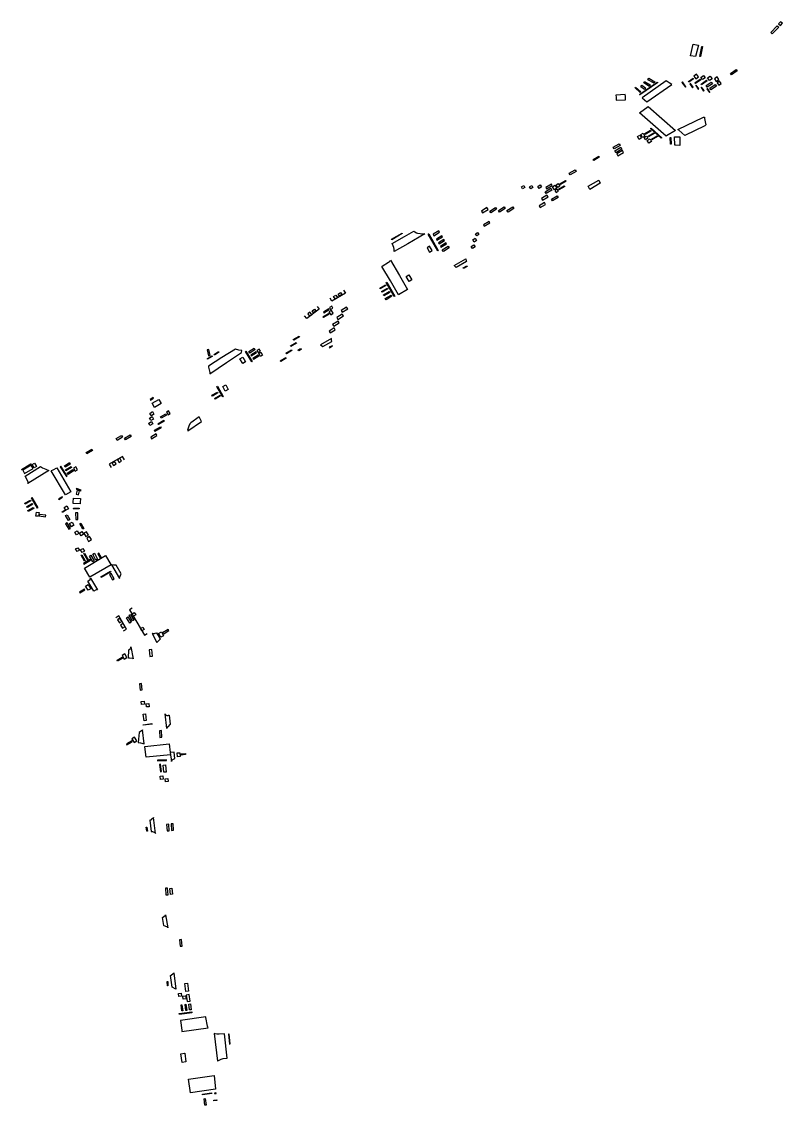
# Model space of a CAD drawing. Header units: millimetres. Extents: x 391370 to 392592, y 282999 to 284707.
# Drawn here: x 391370 to 391959, y 283869 to 284707 of the extents above; entities that cross this region are included whole.
import ezdxf

# ---------------------------------------------------------------- set-up
doc = ezdxf.new("R2010")
doc.units = ezdxf.units.MM
for name, color, linetype in [('도형', 4, 'Continuous'), ('문자', 1, 'Continuous'), ('버스정차대', 1, 'Continuous'), ('숫자', 7, 'Continuous'), ('정지선', 30, 'Continuous'), ('화살표_우회전', 4, 'Continuous'), ('화살표_우회전금지', 4, 'Continuous'), ('화살표_유턴', 4, 'Continuous'), ('화살표_유턴_좌회전', 4, 'Continuous'), ('화살표_유턴금지', 4, 'Continuous'), ('화살표_좌회전', 4, 'Continuous'), ('화살표_좌회전금지', 4, 'Continuous'), ('화살표_직_우회전', 4, 'Continuous'), ('화살표_직_좌회전', 4, 'Continuous'), ('화살표_직진', 7, 'Continuous'), ('화살표_직진금지', 7, 'Continuous'), ('횡단보도', 7, 'Continuous')]:
    doc.layers.add(name, color=color, linetype=linetype)

msp = doc.modelspace()

# ---------------------------------------------------------------- linework, layer by layer
at = {"layer": '도형'}
for points in [[(391774.92, 284575.72, 8.65), (391779.38, 284578.46, 8.65), (391780.22, 284577.09, 8.65), (391775.76, 284574.36, 8.65)], [(391776.37, 284573.15, 8.64), (391772.14, 284570.56, 8.64), (391772.97, 284569.2, 8.64), (391777.19, 284571.78, 8.64)], [(391729.93, 284563.5, 8.74), (391725.66, 284560.88, 8.74), (391726.49, 284559.51, 8.74), (391730.75, 284562.13, 8.74)], [(391732.12, 284560.89, 8.76), (391736.58, 284563.62, 8.76), (391737.41, 284562.26, 8.76), (391732.96, 284559.53, 8.76)], [(391738.85, 284561.41, 8.74), (391743.31, 284564.15, 8.74), (391744.14, 284562.78, 8.74), (391739.69, 284560.05, 8.74)], [(391774.4, 284567.37, 8.42), (391770.32, 284564.87, 8.42), (391771.15, 284563.5, 8.42), (391775.21, 284565.99, 8.42)], [(391621.25, 284486.57, 9.81), (391616.93, 284483.92, 9.81), (391617.76, 284482.56, 9.81), (391622.07, 284485.2, 9.81)], [(391617.88, 284481.04, 9.83), (391613.61, 284478.42, 9.83), (391614.45, 284477.06, 9.83), (391618.71, 284479.67, 9.83)], [(391611.49, 284470.4, 9.77), (391607.59, 284468, 9.77), (391608.42, 284466.64, 9.77), (391612.3, 284469.01, 9.77)], [(391614.76, 284475.74, 9.82), (391610.4, 284473.07, 9.82), (391611.24, 284471.71, 9.82), (391615.58, 284474.37, 9.82)], [(391446.89, 284387.12, 11.42), (391447.67, 284385.77, 11.42), (391443.41, 284383.4, 11.48), (391442.64, 284384.75, 11.48)], [(391453.58, 284387.6, 11.44), (391454.28, 284386.36, 11.44), (391450.03, 284383.75, 11.44), (391449.32, 284384.98, 11.44)], [(391423.81, 284376.61, 11.83), (391424.44, 284375.53, 11.83), (391420.08, 284372.94, 11.9), (391419.45, 284374.01, 11.9)], [(391377.71, 284364.68, 14.2), (391379.48, 284365.74, 14.2), (391380.95, 284363.26, 13.61), (391379.18, 284362.19, 13.61)], [(391414.31, 284344.31, 11.9), (391412.5, 284344.8, 11.97), (391411.7, 284341.81, 11.89), (391413.5, 284341.31, 11.89)], [(391411.32, 284327.42, 11.37), (391411.48, 284322.18, 11.34), (391413.12, 284322.18, 11.24), (391412.96, 284327.42, 11.24)], [(391404.79, 284319.54, 11.56), (391403.64, 284318.8, 11.56), (391406.15, 284314.55, 11.26), (391407.3, 284315.29, 11.26)], [(391450.65, 284246.15, 9.01), (391451.79, 284246.89, 9.01), (391454.38, 284242.65, 8.83), (391453.24, 284241.92, 8.83)], [(391452.78, 284248.05, 8.98), (391453.91, 284248.73, 8.98), (391456.46, 284244.34, 8.82), (391455.34, 284243.66, 8.82)], [(391462.43, 284195.18, 7.67), (391460.75, 284194.98, 7.67), (391461.28, 284190.11, 7.41), (391462.96, 284190.31, 7.41)], [(391483.47, 284086.32, 5.76), (391481.82, 284086.21, 5.76), (391482.2, 284081.16, 5.64), (391483.85, 284081.28, 5.64)], [(391486.8, 284086.62, 5.78), (391485.31, 284086.53, 5.78), (391485.68, 284081.52, 5.69), (391487.16, 284081.61, 5.69)], [(391480.84, 284036.69, 5.33), (391481.27, 284031.57, 5.33), (391482.93, 284031.75, 5.34), (391482.49, 284036.86, 5.34)], [(391485.82, 284036.71, 5.41), (391486.36, 284032.12, 5.41), (391484.87, 284031.93, 5.34), (391484.33, 284036.52, 5.34)]]:
    msp.add_polyline3d(points, close=True, dxfattribs=at)
at = {"layer": '문자'}
for points in [[(391955.7, 284705.69, 6.98), (391957.12, 284704.44, 6.98), (391958.67, 284706.19, 6.98), (391957.26, 284707.44, 6.98)], [(391890.15, 284665.37, 7.72), (391891.6, 284663.26, 7.72), (391893.66, 284664.66, 7.72), (391892.21, 284666.77, 7.72)], [(391897.68, 284665.69, 7.72), (391898.85, 284664, 7.72), (391896.83, 284662.61, 7.72), (391895.66, 284664.3, 7.72)], [(391902.3, 284661.8, 7.57), (391900.8, 284663.87, 7.57), (391902.83, 284665.32, 7.57), (391904.32, 284663.25, 7.57)], [(391909.42, 284662.59, 7.45), (391908.09, 284664.65, 7.45), (391906.05, 284663.29, 7.45), (391907.38, 284661.23, 7.45)], [(391908.1, 284660.04, 7.44), (391909.39, 284658.29, 7.44), (391911.32, 284659.67, 7.35), (391910.04, 284661.42, 7.35)], [(391852.17, 284618.9, 8.09), (391850.44, 284617.82, 8.09), (391849.2, 284620.08, 8.09), (391850.93, 284621.16, 8.09)], [(391849.63, 284617.42, 8.09), (391847.89, 284616.33, 8.09), (391846.61, 284618.51, 8.09), (391848.35, 284619.6, 8.09)], [(391854.53, 284617.18, 8.09), (391852.64, 284616.08, 8.09), (391851.75, 284617.7, 8.09), (391853.65, 284618.8, 8.09)], [(391857.41, 284614.7, 8.02), (391855.29, 284613.37, 8.02), (391854.08, 284615.44, 8.02), (391856.19, 284616.77, 8.02)], [(391782.5, 284580.8, 8.71), (391783.9, 284578.51, 8.51), (391782.11, 284577.4, 8.59), (391780.72, 284579.69, 8.59)], [(391785.22, 284576.22, 8.55), (391784.34, 284577.9, 8.55), (391782.53, 284576.85, 8.54), (391783.41, 284575.17, 8.54)], [(391784.7, 284579.04, 8.6), (391783.39, 284581.22, 8.67), (391785.12, 284582.25, 8.67), (391786.42, 284580.08, 8.6)], [(391683.5, 284532.34, 9.12), (391685.4, 284529.04, 9.12), (391687.43, 284530.29, 9.12), (391685.52, 284533.59, 9.12)], [(391669.64, 284506.38, 9.29), (391667.37, 284510.19, 9.37), (391669.52, 284511.45, 9.39), (391671.78, 284507.64, 9.39)], [(391612.39, 284492.85, 9.51), (391611.11, 284494.81, 9.51), (391612.78, 284495.88, 9.47), (391614.05, 284493.92, 9.47)], [(391615.64, 284495.06, 9.49), (391614.69, 284496.6, 9.49), (391616.51, 284497.71, 9.49), (391617.46, 284496.17, 9.49)], [(391607.92, 284486.22, 9.82), (391608.81, 284484.68, 9.82), (391610.62, 284485.74, 9.82), (391609.73, 284487.28, 9.82)], [(391591.13, 284481.4, 9.69), (391592.59, 284479.53, 9.69), (391594.2, 284480.78, 9.69), (391592.74, 284482.65, 9.69)], [(391595.56, 284482.14, 9.76), (391594.48, 284483.53, 9.76), (391596.24, 284484.93, 9.72), (391597.31, 284483.55, 9.72)], [(391607.57, 284482.83, 9.81), (391608.88, 284480.58, 9.81), (391610.82, 284481.73, 9.81), (391609.51, 284483.97, 9.81)], [(391551.75, 284452.99, 10.36), (391552.66, 284451.36, 10.36), (391554.47, 284452.44, 10.32), (391553.56, 284454.06, 10.32)], [(391583.66, 284453.41, 9.93), (391585.53, 284454.5, 9.93), (391585.99, 284453.68, 9.93), (391584.12, 284452.59, 9.93)], [(391540.78, 284442.82, 10.41), (391538.59, 284446.45, 10.41), (391540.76, 284447.81, 10.41), (391542.95, 284444.18, 10.41)], [(391554.43, 284448.33, 10.37), (391553.16, 284450.59, 10.37), (391554.91, 284451.7, 10.37), (391556.17, 284449.43, 10.37)], [(391527.25, 284421.48, 10.49), (391525.38, 284425.15, 10.53), (391527.61, 284426.4, 10.52), (391529.47, 284422.73, 10.52)], [(391481.68, 284405.21, 10.92), (391482.92, 284403.03, 10.92), (391484.63, 284404.07, 10.92), (391483.39, 284406.25, 10.92)], [(391445.65, 284369.51, 11.7), (391443.73, 284368.36, 11.7), (391444.97, 284366.24, 11.38), (391446.89, 284367.38, 11.38)], [(391377.01, 284364.22, 14.24), (391370.38, 284360.23, 14.35), (391371.81, 284357.68, 13.68), (391378.44, 284361.67, 13.68)], [(391410.97, 284359.64, 12.19), (391412.77, 284360.7, 12.19), (391411.46, 284362.91, 12.17), (391409.66, 284361.85, 12.17)], [(391441.59, 284366.98, 11.79), (391439.53, 284365.75, 11.79), (391440.57, 284363.99, 11.48), (391442.63, 284365.21, 11.48)], [(391382.71, 284324.65, 12.33), (391380.63, 284324.84, 12.33), (391380.95, 284327.71, 12.44), (391383.03, 284327.52, 12.44)], [(391402.54, 284331.34, 11.92), (391404.62, 284332.61, 11.92), (391405.89, 284330.51, 11.84), (391403.8, 284329.24, 11.84)], [(391406.56, 284318.95, 11.56), (391408.57, 284320.2, 11.56), (391410.05, 284317.78, 11.36), (391408.04, 284316.53, 11.36)], [(391419.29, 284309.04, 10.94), (391421.26, 284310.11, 10.96), (391419.81, 284312.62, 10.96), (391417.84, 284311.54, 10.96)], [(391422.2, 284309.03, 10.82), (391419.95, 284307.67, 10.82), (391421.43, 284305.22, 10.73), (391423.67, 284306.57, 10.73)], [(391421.15, 284271.91, 9.94), (391423.17, 284268.58, 9.94), (391421.07, 284267.33, 9.94), (391419.05, 284270.66, 9.94)], [(391445.68, 284245.66, 9.03), (391443.81, 284244.54, 9.03), (391445.21, 284242.17, 8.94), (391447.08, 284243.29, 8.94)], [(391455.09, 284249.14, 9.12), (391456.81, 284250.14, 9.12), (391457.87, 284248.33, 8.91), (391456.15, 284247.33, 8.91)], [(391448.15, 284241.55, 8.97), (391446.14, 284240.38, 8.97), (391447.57, 284237.93, 8.89), (391449.58, 284239.11, 8.89)], [(391461.7, 284237.84, 8.73), (391463.46, 284238.88, 8.73), (391464.51, 284237.08, 8.55), (391462.74, 284236.05, 8.55)], [(391477.38, 284230.95, 8.34), (391475.6, 284233.93, 8.34), (391477.75, 284235.16, 8.35), (391479.53, 284232.18, 8.35)], [(391449.47, 284218.19, 8.05), (391447.33, 284216.84, 8.05), (391448.9, 284213.96, 7.93), (391451.04, 284215.31, 7.93)], [(391458.68, 284150.85, 6.78), (391457.01, 284153.66, 6.78), (391454.99, 284152.37, 6.93), (391456.65, 284149.56, 6.93)], [(391491.94, 284141.63, 6.16), (391492.21, 284138.64, 6.07), (391490.37, 284138.44, 6.11), (391490.09, 284141.44, 6.11)], [(391499.36, 283954.39, 4.91), (391497.03, 283954.12, 4.91), (391497.76, 283949.03, 4.93), (391500.09, 283949.29, 4.93)]]:
    msp.add_polyline3d(points, close=True, dxfattribs=at)
at = {"layer": '버스정차대'}
for points in [[(391618.84, 284499.65, 9.32), (391620.24, 284497.23, 9.51), (391609.89, 284491.09, 9.6), (391608.43, 284493.48, 9.35)], [(391598.37, 284487.04, 9.48), (391600.06, 284484.86, 9.65), (391590.38, 284477.63, 9.78), (391588.65, 284479.8, 9.65)], [(391449.13, 284368.34, 11.36), (391447.61, 284370.98, 11.61), (391437.33, 284364.97, 11.77), (391438.95, 284362.34, 11.43)], [(391455.04, 284253.54, 9.07), (391453, 284252.25, 9.15), (391458.71, 284242.63, 8.84), (391464.57, 284232.53, 8.39), (391466.8, 284233.79, 8.36)], [(391448.46, 284235.87, 8.76), (391450.83, 284237.24, 8.79), (391444.79, 284247.5, 9.03), (391442.52, 284246.11, 9)]]:
    msp.add_polyline3d(points, dxfattribs=at)
at = {"layer": '숫자'}
for points in [[(391757.5, 284578.02, 8.54), (391756.58, 284579.59, 8.54), (391758.38, 284580.71, 8.54), (391759.3, 284579.13, 8.54)], [(391763.81, 284577.96, 8.56), (391762.88, 284579.56, 8.56), (391764.61, 284580.62, 8.56), (391765.54, 284579.02, 8.56)], [(391770.36, 284578.32, 8.6), (391769.32, 284579.91, 8.6), (391771.13, 284581.09, 8.6), (391772.18, 284579.5, 8.6)], [(391722.69, 284544.39, 8.98), (391723.71, 284542.72, 8.98), (391721.95, 284541.6, 8.98), (391720.93, 284543.28, 8.98)], [(391720.9, 284539.76, 8.96), (391721.92, 284538.11, 8.96), (391720.05, 284536.91, 8.96), (391719.03, 284538.56, 8.96)], [(391719.73, 284534.82, 8.8), (391720.84, 284533.13, 8.76), (391718.72, 284531.79, 8.76), (391717.6, 284533.48, 8.76)], [(391469.54, 284398.66, 11), (391468.5, 284400.5, 11), (391470.57, 284401.76, 11), (391471.61, 284399.92, 11)], [(391470.02, 284402.49, 11.08), (391468.92, 284404.3, 11.08), (391470.87, 284405.6, 10.95), (391471.98, 284403.79, 10.95)], [(391468.95, 284394.87, 11.09), (391467.94, 284396.57, 11.09), (391470.11, 284397.9, 11.05), (391471.13, 284396.2, 11.05)], [(391413.74, 284311.32, 11.06), (391411.95, 284310.2, 11.06), (391410.67, 284312.33, 11.12), (391412.45, 284313.45, 11.12)], [(391417.4, 284310.71, 11.05), (391415.6, 284309.57, 11.05), (391414.36, 284311.65, 11.13), (391416.17, 284312.78, 11.13)], [(391414.35, 284298.28, 10.66), (391412.58, 284297.27, 10.66), (391411.35, 284299.32, 10.72), (391413.12, 284300.33, 10.72)], [(391418.19, 284297.69, 10.66), (391416.42, 284296.67, 10.66), (391415.19, 284298.73, 10.72), (391416.96, 284299.74, 10.72)], [(391464.65, 284179.21, 7.39), (391462.5, 284178.92, 7.39), (391462.23, 284181.38, 7.4), (391464.38, 284181.66, 7.4)], [(391468.32, 284177.24, 7.35), (391466.17, 284177.04, 7.35), (391465.94, 284179.49, 7.37), (391468.09, 284179.69, 7.37)], [(391476.89, 284123.44, 6.23), (391478.99, 284123.65, 6.23), (391479.27, 284121.23, 6.2), (391477.17, 284121.02, 6.2)], [(391480.66, 284121.48, 6.21), (391482.78, 284121.75, 6.21), (391483.08, 284119.3, 6.16), (391480.95, 284119.04, 6.16)], [(391493.42, 283953.11, 4.89), (391491.28, 283952.84, 4.9), (391490.97, 283955.29, 4.9), (391493.1, 283955.56, 4.9)], [(391494.38, 283953.24, 4.92), (391496.53, 283953.53, 4.92), (391496.84, 283951.06, 4.99), (391494.69, 283950.78, 4.99)]]:
    msp.add_polyline3d(points, close=True, dxfattribs=at)
at = {"layer": '정지선'}
for points in [[(391895.31, 284680.46, 7.28), (391894.84, 284680.52, 7.28), (391896.25, 284688.3, 7.13), (391896.73, 284688.28, 7.11)], [(391848.32, 284650.81, 8.08), (391847.94, 284651.14, 8.09), (391861.84, 284660.69, 8.01), (391862.3, 284660.41, 8.01)], [(391884.04, 284657.04, 7.71), (391881.26, 284660.75, 7.67), (391880.85, 284660.45, 7.68), (391883.63, 284656.75, 7.72)], [(391889.55, 284656.66, 7.69), (391887.55, 284659.53, 7.7), (391887.14, 284659.24, 7.7), (391889.1, 284656.35, 7.69)], [(391894.04, 284655.44, 7.65), (391892.02, 284658.36, 7.67), (391891.61, 284658.07, 7.68), (391893.61, 284655.14, 7.66)], [(391898.09, 284654.05, 7.54), (391896.07, 284656.85, 7.62), (391895.7, 284656.59, 7.63), (391897.66, 284653.75, 7.55)], [(391902.57, 284652.88, 7.5), (391900.66, 284655.82, 7.52), (391900.26, 284655.54, 7.52), (391902.2, 284652.62, 7.51)], [(391857, 284625.03, 7.92), (391865.39, 284617.52, 7.79), (391864.94, 284617.26, 7.8), (391856.51, 284624.73, 7.93)], [(391872.28, 284617.7, 7.65), (391872.45, 284612.55, 7.55), (391872.01, 284612.52, 7.56), (391871.86, 284617.69, 7.66)], [(391664.37, 284543.37, 9.98), (391656.22, 284538.69, 9.96), (391655.99, 284539.17, 10.04), (391664.18, 284543.83, 10.01)], [(391691.76, 284529.99, 9.17), (391684.41, 284543.05, 8.98), (391684.74, 284543.24, 8.97), (391684.84, 284543.3, 8.97), (391692.19, 284530.25, 9.16)], [(391714.48, 284517.94, 8.42), (391711.78, 284516.38, 8.43), (391711.56, 284516.8, 8.43), (391714.26, 284518.36, 8.43)], [(391652.41, 284505.72, 9.52), (391658.63, 284495.04, 9.16), (391658.22, 284494.8, 9.16), (391651.94, 284505.45, 9.53)], [(391518.56, 284449.92, 11.38), (391522.06, 284452.15, 11.37), (391522.31, 284451.7, 11.33), (391518.84, 284449.45, 11.33)], [(391547.71, 284444.04, 10.32), (391542.85, 284452.25, 10.2), (391543.29, 284452.52, 10.2), (391548.18, 284444.32, 10.32)], [(391609.94, 284456.65, 9.17), (391607.72, 284455.4, 9.24), (391607.97, 284454.91, 9.24), (391610.19, 284456.19, 9.14)], [(391513.48, 284446.63, 11.08), (391517.04, 284448.87, 11.19), (391517.18, 284448.31, 11.15), (391513.59, 284446.11, 11.04)], [(391521.19, 284425.35, 10.59), (391525.73, 284417.31, 10.33), (391525.25, 284417.04, 10.34), (391520.7, 284425.06, 10.6)], [(391469.32, 284414.57, 11.43), (391471.72, 284415.99, 11.32), (391471.44, 284416.48, 11.36), (391469.05, 284415.05, 11.5)], [(391377, 284364.87, 14.23), (391369.82, 284360.49, 14.38), (391369.56, 284360.94, 14.46), (391376.74, 284365.32, 14.33)], [(391399.38, 284362.98, 12.1), (391404.23, 284355.33, 12.3), (391404.72, 284355.62, 12.29), (391399.9, 284363.29, 12.1)], [(391415.62, 284344.92, 11.86), (391411.94, 284346.05, 12.05), (391411.78, 284345.59, 12.04), (391415.46, 284344.39, 11.86)], [(391381.73, 284330.96, 12.55), (391377.08, 284338.91, 12.85), (391377.57, 284339.19, 12.85), (391382.2, 284331.25, 12.54)], [(391398.33, 284337.72, 12.28), (391401.08, 284339.41, 12.18), (391400.9, 284339.81, 12.2), (391398.07, 284338.15, 12.3)], [(391400.93, 284328.11, 11.89), (391403.25, 284329.54, 11.85), (391403.52, 284329.08, 11.82), (391401.22, 284327.61, 11.87)], [(391409.84, 284330.81, 11.63), (391414.11, 284330.9, 11.17), (391414.09, 284330.33, 11.15), (391409.85, 284330.25, 11.61)], [(391422.5, 284291.14, 10.42), (391417.48, 284288.12, 10.27), (391417.75, 284287.68, 10.25), (391422.78, 284290.67, 10.4)], [(391430.96, 284277.73, 9.96), (391438.4, 284282.23, 9.91), (391438.7, 284281.72, 9.9), (391431.26, 284277.24, 9.94)], [(391470.56, 284163.86, 7), (391463.68, 284162.87, 6.83), (391463.63, 284163.31, 6.83), (391470.5, 284164.32, 7.01)], [(391474.79, 284135.25, 6.3), (391481.76, 284135.63, 6.26), (391481.74, 284136.17, 6.29), (391474.71, 284135.82, 6.31)], [(391466.54, 284084.04, 5.91), (391466.91, 284080.91, 5.88), (391466.46, 284080.87, 5.89), (391466.09, 284083.99, 5.91)], [(391482.4, 283961.22, 4.95), (391482.29, 283964.48, 5.07), (391482.77, 283964.48, 5.05), (391482.85, 283961.24, 4.95)], [(391501.47, 283940.44, 4.8), (391491.76, 283939.09, 4.86), (391491.66, 283939.75, 4.87), (391501.39, 283941.06, 4.8)], [(391529.67, 283923.85, 4.59), (391530.53, 283916.17, 4.66), (391531.06, 283916.22, 4.66), (391530.19, 283923.91, 4.59)], [(391509.52, 283877.47, 4.72), (391516.66, 283878.37, 4.61), (391516.73, 283877.83, 4.61), (391509.59, 283876.92, 4.72)], [(391520.05, 283878.49, 4.62), (391518.86, 283878.28, 4.62), (391518.96, 283877.81, 4.62), (391520.12, 283877.95, 4.63), (391520.08, 283878.23, 4.62)], [(391518.5, 283872.23, 4.67), (391518.41, 283872.79, 4.67), (391520.65, 283873.11, 4.51), (391520.74, 283872.54, 4.51)]]:
    msp.add_polyline3d(points, close=True, dxfattribs=at)
at = {"layer": '화살표_우회전'}
for points in [[(391688.17, 284542.91, 8.96), (391688.74, 284541.8, 8.96), (391693.21, 284544.46, 8.88), (391692.65, 284545.57, 8.88)], [(391514.25, 284448.69, 11.19), (391515.48, 284449.08, 11.19), (391514.51, 284453.8, 11.4), (391513.28, 284453.4, 11.4)], [(391388, 284324.33, 12), (391388.19, 284325.41, 12.06), (391383.38, 284326.08, 12.24), (391383.19, 284325, 12.24)], [(391415.51, 284319.35, 11.12), (391417.84, 284315.24, 10.94), (391416.91, 284314.68, 11), (391414.57, 284318.78, 11)], [(391429.4, 284295.99, 10.41), (391428.47, 284295.47, 10.41), (391430.53, 284291.84, 10.25), (391431.46, 284292.36, 10.25)], [(391438.8, 284280.31, 9.88), (391437.6, 284279.61, 9.88), (391440.02, 284275.47, 9.74), (391441.23, 284276.17, 9.74)]]:
    msp.add_polyline3d(points, close=True, dxfattribs=at)
at = {"layer": '화살표_우회전금지'}
for points in [[(391468.84, 284216.08, 8.17), (391470.78, 284216.33, 8.17), (391470.27, 284221.49, 8.31), (391468.33, 284221.24, 8.31)], [(391477.92, 284158.81, 6.79), (391476.25, 284158.69, 6.79), (391476.52, 284153.52, 6.64), (391478.19, 284153.64, 6.64)]]:
    msp.add_polyline3d(points, close=True, dxfattribs=at)
at = {"layer": '화살표_유턴'}
for points in [[(391919.42, 284666.27, 7.2), (391918.65, 284667.29, 7.2), (391922.87, 284670.36, 7.16), (391923.64, 284669.34, 7.16)], [(391832.18, 284612.88, 8.36), (391832.98, 284611.56, 8.36), (391828.44, 284608.91, 8.44), (391827.64, 284610.22, 8.44)], [(391798.2, 284592.82, 8.5), (391799, 284591.5, 8.5), (391794.45, 284588.85, 8.58), (391793.65, 284590.17, 8.58)], [(391749.96, 284564.06, 8.62), (391750.76, 284562.74, 8.62), (391746.22, 284560.08, 8.7), (391745.42, 284561.4, 8.7)], [(391699.82, 284533.62, 9.2), (391700.62, 284532.31, 9.2), (391696.13, 284529.66, 9.14), (391695.34, 284530.97, 9.14)]]:
    msp.add_polyline3d(points, close=True, dxfattribs=at)
at = {"layer": '화살표_유턴_좌회전'}
msp.add_polyline3d([(391950.83, 284698, 7), (391949.68, 284699.07, 7), (391954.7, 284704.29, 7.13), (391955.84, 284703.21, 7.13)], close=True, dxfattribs=at)
at = {"layer": '화살표_유턴금지'}
msp.add_polyline3d([(391498.67, 283957.16, 4.96), (391496.63, 283956.95, 4.96), (391495.92, 283963.09, 5.03), (391497.97, 283963.3, 5.03)], close=True, dxfattribs=at)
at = {"layer": '화살표_좌회전'}
for points in [[(391859.89, 284660.86, 8.04), (391859.33, 284659.8, 8.04), (391854.63, 284662.54, 8.12), (391855.19, 284663.6, 8.12)], [(391852.71, 284656.14, 8.08), (391851.94, 284655.02, 8.08), (391849.07, 284657.09, 8.12), (391849.84, 284658.22, 8.12)], [(391856.39, 284658.47, 8.03), (391855.76, 284657.38, 8.03), (391851.36, 284660.1, 8.15), (391852, 284661.19, 8.15)], [(391900.52, 284656.71, 7.59), (391899.71, 284657.96, 7.59), (391903.66, 284660.7, 7.55), (391904.48, 284659.45, 7.55)], [(391903.34, 284654.6, 7.53), (391902.51, 284655.87, 7.53), (391906.73, 284658.72, 7.51), (391907.57, 284657.45, 7.51)], [(391477.69, 284400.47, 10.9), (391477.08, 284401.53, 10.9), (391481.18, 284403.98, 10.9), (391481.78, 284402.92, 10.9)], [(391405.5, 284357.01, 12.29), (391404.92, 284358.09, 12.29), (391409.25, 284360.76, 12.23), (391409.83, 284359.68, 12.23)], [(391403.63, 284325.12, 11.77), (391404.75, 284325.78, 11.77), (391406.87, 284322.11, 11.56), (391405.75, 284321.45, 11.56)], [(391422.02, 284293.82, 10.5), (391423.13, 284294.46, 10.5), (391425.68, 284290.12, 10.29), (391424.58, 284289.48, 10.29)], [(391493.83, 283991.95, 5.27), (391493.4, 283997.03, 5.26), (391491.87, 283996.88, 5.22), (391492.31, 283991.8, 5.22)], [(391500.94, 283942.69, 4.91), (391499.62, 283942.55, 4.91), (391499.05, 283947.14, 4.9), (391500.38, 283947.28, 4.9)]]:
    msp.add_polyline3d(points, close=True, dxfattribs=at)
at = {"layer": '화살표_좌회전금지'}
for points in [[(391833.53, 284610.21, 8.34), (391834.36, 284608.78, 8.34), (391829.78, 284606.02, 8.39), (391828.95, 284607.45, 8.39)], [(391834.78, 284607.71, 8.31), (391830.51, 284605.13, 8.36), (391831.34, 284603.69, 8.36), (391835.59, 284606.26, 8.31)]]:
    msp.add_polyline3d(points, close=True, dxfattribs=at)
at = {"layer": '화살표_직_우회전'}
for points in [[(391784.31, 284572.61, 8.43), (391784.95, 284571.42, 8.43), (391780.59, 284568.87, 8.48), (391779.95, 284570.06, 8.48)], [(391655.73, 284495.87, 9.28), (391656.28, 284494.92, 9.28), (391651.73, 284492.17, 9.37), (391651.18, 284493.13, 9.37)], [(391546.15, 284450.97, 10.32), (391545.56, 284452.12, 10.32), (391549.68, 284454.62, 10.32), (391550.27, 284453.48, 10.32)], [(391469.49, 284385.83, 11.28), (391470.17, 284384.67, 11.28), (391474.35, 284387.23, 11.23), (391473.67, 284388.39, 11.23)], [(391406.56, 284366.13, 12.09), (391407.12, 284365.08, 12.09), (391403.24, 284362.71, 12.1), (391402.68, 284363.76, 12.1)], [(391465.97, 284166.45, 7.01), (391464.33, 284166.3, 7.01), (391463.76, 284171.53, 7.05), (391465.4, 284171.68, 7.05)], [(391480.96, 284132.24, 6.27), (391481.46, 284126.67, 6.2), (391479.73, 284126.54, 6.2), (391479.23, 284132.1, 6.27)]]:
    msp.add_polyline3d(points, close=True, dxfattribs=at)
at = {"layer": '화살표_직_좌회전'}
msp.add_polyline3d([(391428.37, 284291.56, 10.33), (391427.07, 284290.79, 10.33), (391424.68, 284295.31, 10.45), (391425.98, 284296.08, 10.45)], close=True, dxfattribs=at)
at = {"layer": '화살표_직진'}
for points in [[(391886.25, 284660.66, 7.71), (391885.91, 284661.21, 7.71), (391889.62, 284663.84, 7.71), (391889.96, 284663.29, 7.71)], [(391891.34, 284659.5, 7.75), (391890.92, 284660.12, 7.75), (391895.1, 284663.04, 7.67), (391895.53, 284662.42, 7.67)], [(391896.16, 284658.64, 7.69), (391895.81, 284659.18, 7.69), (391899.98, 284662.14, 7.63), (391900.33, 284661.6, 7.63)], [(391849.03, 284653.25, 8.13), (391848.62, 284652.72, 8.13), (391844.67, 284656.12, 8.17), (391845.08, 284656.64, 8.17)], [(391856.56, 284623.34, 8), (391856.88, 284622.77, 8), (391852.4, 284620.18, 8.1), (391852.08, 284620.76, 8.1)], [(391859.16, 284621.37, 8), (391859.48, 284620.8, 8), (391855, 284618.22, 8.1), (391854.68, 284618.79, 8.1)], [(391861.78, 284619.04, 7.94), (391862.1, 284618.47, 7.94), (391857.62, 284615.89, 8.04), (391857.31, 284616.46, 8.04)], [(391789.79, 284580.36, 8.52), (391790.13, 284579.77, 8.52), (391785.7, 284577.17, 8.52), (391785.36, 284577.77, 8.52)], [(391790.84, 284584.54, 8.62), (391791.18, 284583.95, 8.62), (391786.75, 284581.35, 8.62), (391786.41, 284581.95, 8.62)], [(391690.74, 284539.06, 8.98), (391691.14, 284538.38, 8.98), (391695.45, 284540.98, 8.98), (391695.04, 284541.66, 8.98)], [(391692.41, 284536.14, 9), (391692.83, 284535.46, 9), (391696.94, 284538.11, 9), (391696.51, 284538.78, 9)], [(391693.82, 284533.5, 9.23), (391694.22, 284532.83, 9.23), (391698.48, 284535.52, 9.15), (391698.08, 284536.19, 9.15)], [(391651.32, 284503.74, 9.59), (391651.66, 284503.15, 9.59), (391647.23, 284500.55, 9.59), (391646.89, 284501.15, 9.59)], [(391652.78, 284501.15, 9.49), (391653.13, 284500.56, 9.49), (391648.69, 284497.96, 9.49), (391648.35, 284498.56, 9.49)], [(391654.24, 284498.51, 9.36), (391654.58, 284497.91, 9.36), (391650.15, 284495.32, 9.36), (391649.81, 284495.91, 9.36)], [(391603.29, 284478.36, 9.97), (391602.93, 284478.91, 9.97), (391607.25, 284481.56, 9.8), (391607.61, 284481.01, 9.8)], [(391603.21, 284482.7, 9.78), (391603.5, 284482.13, 9.78), (391607.77, 284484.67, 9.78), (391607.47, 284485.24, 9.78)], [(391584.37, 284464.03, 10.03), (391584.69, 284463.4, 10.03), (391580.23, 284460.82, 9.99), (391579.91, 284461.44, 9.99)], [(391547.01, 284449.39, 10.37), (391547.39, 284448.77, 10.37), (391551.56, 284451.32, 10.37), (391551.18, 284451.94, 10.37)], [(391578.44, 284453.48, 9.96), (391578.78, 284452.93, 9.96), (391574.56, 284450.43, 9.91), (391574.21, 284450.98, 9.91)], [(391582.14, 284459.12, 10.04), (391582.48, 284458.58, 10.04), (391578.14, 284456.03, 10.05), (391577.8, 284456.58, 10.05)], [(391548.63, 284446.76, 10.37), (391549, 284446.14, 10.37), (391553.18, 284448.7, 10.37), (391552.8, 284449.31, 10.37)], [(391574.09, 284447.46, 9.97), (391574.43, 284446.9, 9.97), (391570.2, 284444.41, 9.92), (391569.86, 284444.96, 9.92)], [(391521.23, 284420.79, 10.49), (391521.6, 284420.12, 10.49), (391517.27, 284417.59, 10.57), (391516.9, 284418.26, 10.57)], [(391523.28, 284418.35, 10.45), (391523.6, 284417.78, 10.45), (391519.33, 284415.21, 10.4), (391519.02, 284415.77, 10.4)], [(391477.03, 284393.96, 10.9), (391477.48, 284393.18, 10.9), (391472.79, 284390.37, 11.16), (391472.33, 284391.16, 11.16)], [(391479.56, 284398.92, 11.08), (391479.96, 284398.23, 11.08), (391475.51, 284395.58, 11.06), (391475.11, 284396.26, 11.06)], [(391403.81, 284359.87, 12.27), (391403.4, 284360.53, 12.27), (391407.83, 284363.17, 12.19), (391408.25, 284362.5, 12.19)], [(391376.34, 284337.1, 12.83), (391376.69, 284336.54, 12.83), (391372.35, 284334.11, 12.81), (391372, 284334.68, 12.81)], [(391377.82, 284334.59, 12.67), (391378.24, 284333.91, 12.67), (391374.04, 284331.47, 12.67), (391373.62, 284332.15, 12.67)], [(391378.56, 284331.33, 12.65), (391378.92, 284330.69, 12.65), (391374.66, 284328.38, 12.64), (391374.3, 284329.02, 12.64)], [(391418.82, 284290.23, 10.29), (391418.26, 284289.9, 10.29), (391415.63, 284294.41, 10.4), (391416.19, 284294.74, 10.4)], [(391421.43, 284290.73, 10.4), (391420.83, 284290.39, 10.4), (391417.69, 284295.7, 10.6), (391418.29, 284296.04, 10.6)], [(391414.26, 284265.89, 10.06), (391414.55, 284265.33, 10.06), (391418.51, 284267.6, 9.99), (391418.22, 284268.17, 9.99)], [(391450.74, 284148.4, 7.07), (391451.13, 284147.66, 7.07), (391455.27, 284150.11, 6.95), (391454.88, 284150.85, 6.95)], [(391496.39, 284141.15, 5.88), (391496.46, 284140.18, 5.88), (391493.11, 284139.87, 5.94), (391493.04, 284140.84, 5.94)], [(391477.15, 284132.69, 6.24), (391476.37, 284132.61, 6.24), (391477.08, 284126.91, 6.12), (391477.86, 284126.99, 6.12)], [(391494.26, 283941.81, 4.87), (391493.55, 283941.77, 4.87), (391493, 283946.53, 4.87), (391493.72, 283946.58, 4.87)], [(391497.37, 283942.13, 4.87), (391496.75, 283942.07, 4.87), (391496.09, 283946.88, 4.87), (391496.72, 283946.94, 4.87)], [(391512.43, 283868.88, 4.72), (391511.48, 283868.74, 4.72), (391510.81, 283873.85, 4.72), (391511.76, 283873.99, 4.72)]]:
    msp.add_polyline3d(points, close=True, dxfattribs=at)
at = {"layer": '화살표_직진금지'}
for points in [[(391812.57, 284599.99, 8.52), (391812.15, 284600.7, 8.52), (391816.5, 284603.33, 8.49), (391816.91, 284602.62, 8.49)], [(391775.43, 284579.17, 8.64), (391775.98, 284578.15, 8.64), (391780.42, 284580.75, 8.55), (391779.86, 284581.77, 8.55)], [(391727.22, 284550.21, 8.89), (391727.77, 284549.19, 8.89), (391732.21, 284551.79, 8.8), (391731.65, 284552.81, 8.8)], [(391478.54, 284234.42, 8.41), (391479.04, 284233.48, 8.45), (391483.65, 284236.15, 8.37), (391483.14, 284237.09, 8.37)], [(391447.4, 284215.7, 7.96), (391447.86, 284214.88, 7.96), (391443.86, 284212.46, 7.96), (391443.4, 284213.28, 7.96)]]:
    msp.add_polyline3d(points, close=True, dxfattribs=at)
at = {"layer": '횡단보도'}
for points in [[(391893.68, 284689.35, 7.22), (391891.54, 284680.49, 7.31), (391887.49, 284681.11, 7.31), (391889.74, 284689.92, 7.3), (391892.3, 284689.54, 7.21)], [(391868.61, 284661.56, 7.98), (391868.61, 284661.56, 7.98), (391850.07, 284648.57, 7.98), (391853.81, 284645.33, 7.96), (391872.98, 284658.92, 7.91), (391872.98, 284658.92, 7.91), (391871.01, 284660.09, 7.93)], [(391837.02, 284650.97, 7.97), (391829.7, 284650.65, 7.89), (391829.86, 284648.88, 7.96), (391830.06, 284646.6, 7.89), (391837.21, 284646.83, 7.94), (391837.14, 284649.86, 7.96)], [(391868.74, 284618.94, 7.77), (391848.01, 284636.91, 8.01), (391854.77, 284641.84, 8), (391875.92, 284623.25, 7.72), (391875.81, 284623.2, 7.75), (391868.92, 284619.06, 7.81)], [(391877.83, 284623.9, 7.68), (391897.62, 284633.64, 7.37), (391898.51, 284633.41, 7.3), (391898.48, 284632.38, 7.33), (391898.6, 284631.19, 7.32), (391898.86, 284629.85, 7.32), (391899.43, 284627.68, 7.3), (391898.58, 284626.79, 7.3), (391883.05, 284619.23, 7.5), (391878.46, 284623.55, 7.68), (391878.11, 284623.81, 7.68)], [(391879.33, 284618.28, 7.6), (391879.29, 284611.72, 7.58), (391875.93, 284611.73, 7.57), (391875.33, 284611.73, 7.57), (391875.21, 284618.31, 7.61), (391877.62, 284618.38, 7.61), (391878.93, 284618.31, 7.61)], [(391817.54, 284582.37, 8.06), (391809.53, 284577.6, 8.04), (391808.21, 284580.02, 8.13), (391816.44, 284584.87, 8.2), (391816.46, 284584.64, 8.19), (391817.52, 284582.42, 8.16)], [(391681.87, 284543.29, 9.01), (391668.65, 284535.43, 9.54), (391657.99, 284529.57, 9.36), (391657.97, 284531.3, 9.55), (391657.76, 284532.67, 9.57), (391657.36, 284534.04, 9.68), (391656.63, 284535.65, 9.79), (391666.1, 284541.09, 9.84), (391673.25, 284545.3, 9.59), (391674.15, 284544.74, 9.53), (391675.43, 284544.1, 9.43), (391676.21, 284543.87, 9.24), (391678.16, 284543.42, 9.2), (391679.22, 284543.29, 9.16), (391680.35, 284543.19, 9.13), (391681.59, 284543.24, 9.08)], [(391655.28, 284522.76, 9.24), (391662.13, 284510.91, 9.51), (391668.39, 284500.18, 9.05), (391661.39, 284496.04, 9.08), (391655.1, 284506.85, 9.5), (391648.59, 284518.06, 9.17), (391648.66, 284518.1, 9.17), (391653.59, 284521.21, 9.24), (391654.38, 284521.79, 9.24), (391654.85, 284522.24, 9.24)], [(391704.6, 284518.74, 8.72), (391713.47, 284523.88, 8.68), (391713.9, 284522.29, 8.6), (391714.05, 284521.81, 8.6), (391705.99, 284517.06, 8.49), (391705.14, 284518.2, 8.61)], [(391609.47, 284462.24, 9.42), (391600.91, 284457.21, 9.36), (391602.76, 284455.93, 9.22), (391609.72, 284459.89, 9.29), (391609.6, 284461.11, 9.36)], [(391515.21, 284435, 10.52), (391528.09, 284443.53, 10.72), (391539.83, 284451.51, 10.38), (391539.98, 284452.89, 10.4), (391537.87, 284453.31, 10.56), (391535.15, 284454.08, 10.68), (391524.59, 284447.44, 11.1), (391514.17, 284440.9, 10.68), (391514.35, 284440.1, 10.64), (391515.18, 284436.03, 10.51)], [(391477.57, 284411.86, 10.76), (391472.55, 284408.79, 10.94), (391471.01, 284411.55, 10.97), (391470.7, 284412.09, 11.06), (391475.79, 284415.07, 10.98)], [(391508.91, 284398.03, 10.07), (391508.1, 284399.42, 10.15), (391507.54, 284400.49, 10.13), (391507.24, 284401.2, 10.23), (391507.16, 284401.58, 10.24), (391500.54, 284396.96, 10.51), (391499.85, 284396.23, 10.5), (391499.12, 284394.46, 10.46), (391498.12, 284391.41, 10.35), (391498.36, 284390.67, 10.31)], [(391372.3, 284355.72, 13.51), (391384.22, 284363.1, 13.22), (391385.68, 284362.24, 12.95), (391388.16, 284361.03, 12.63), (391390.69, 284360.03, 12.46), (391374.29, 284349.98, 12.57), (391374.4, 284350.18, 12.57), (391374.55, 284350.59, 12.61), (391374.58, 284351.16, 12.68), (391374.47, 284351.73, 12.77)], [(391403.64, 284341.25, 12.15), (391392.48, 284359.91, 12.35), (391392.8, 284359.99, 12.37), (391394.04, 284360.66, 12.29), (391396.69, 284362.24, 12.22), (391407.69, 284343.56, 12.06)], [(391409.74, 284338.66, 11.78), (391415.17, 284338.28, 11.5), (391414.9, 284335.21, 11.37), (391414.88, 284334.21, 11.33), (391409.39, 284334.47, 11.72), (391409.43, 284335.56, 11.73)], [(391438.92, 284287.17, 9.97), (391438.99, 284287.15, 9.97), (391422.39, 284277.5, 9.89), (391418.26, 284284.52, 10.15), (391434.58, 284294.19, 10.17), (391438.67, 284287.38, 9.97)], [(391442.37, 284286.67, 9.97), (391440.62, 284286.8, 9.97), (391439.51, 284286.97, 9.97), (391439.08, 284287.12, 9.97), (391445.26, 284276.57, 9.58), (391445.34, 284276.97, 9.58), (391446.3, 284279.49, 9.65), (391446.54, 284280.02, 9.69), (391442.67, 284286.69, 9.97)], [(391422.75, 284276.5, 9.87), (391422.75, 284276.81, 9.87), (391428.36, 284267.61, 9.58), (391428.02, 284267.78, 9.6), (391427.66, 284267.85, 9.6), (391427.33, 284267.81, 9.6), (391425.43, 284266.74, 9.64), (391420.86, 284274.38, 9.88), (391422.5, 284275.76, 9.87), (391422.69, 284276.18, 9.87)], [(391476.6, 284229.39, 8.3), (391477.1, 284229.68, 8.3), (391474.32, 284234.39, 8.36), (391473.99, 284234.22, 8.37), (391472.78, 284233.79, 8.41), (391472.08, 284233.63, 8.42), (391471.58, 284233.64, 8.39), (391470.91, 284233.88, 8.39), (391470.64, 284234.01, 8.42), (391474.35, 284226.88, 8.1), (391474.86, 284227.53, 8.11)], [(391454.09, 284222.94, 8.41), (391454.13, 284223.53, 8.41), (391456.01, 284214.28, 8), (391455.61, 284214.49, 8.01), (391453, 284214.84, 8.18), (391452.3, 284214.79, 8.17), (391452.19, 284214.77, 8.17), (391452.6, 284221.35, 8.41), (391453.58, 284222.02, 8.41), (391453.95, 284222.48, 8.41)], [(391482.73, 284161.76, 6.7), (391482.36, 284161.29, 6.7), (391482.21, 284160.91, 6.7), (391482.12, 284160.46, 6.67), (391480.74, 284171.71, 6.95), (391480.95, 284171.31, 6.95), (391481.52, 284170.81, 6.94), (391482.03, 284170.56, 6.94), (391482.53, 284170.48, 6.94), (391482.88, 284170.48, 6.94), (391483.34, 284170.61, 6.95), (391483.82, 284170.81, 6.92), (391484.66, 284163.77, 6.71)], [(391459.78, 284149.5, 6.63), (391461.54, 284149.26, 6.57), (391464.33, 284148.62, 6.4), (391463.19, 284159.32, 6.71), (391463.1, 284158.98, 6.71), (391460.45, 284157.37, 6.75), (391459.71, 284149.5, 6.63)], [(391464.91, 284146.46, 6.39), (391483.69, 284148.52, 6.44), (391484.63, 284141.85, 6.3), (391484.88, 284140.01, 6.24), (391465.89, 284138.09, 6.29), (391465.64, 284139.99, 6.32)], [(391488.24, 284137.07, 6.16), (391487.7, 284142.19, 6.29), (391484.63, 284141.85, 6.3), (391485.58, 284134.88, 6.1), (391485.68, 284135.38, 6.1), (391485.88, 284135.77, 6.11), (391486.1, 284136, 6.14), (391486.6, 284136.33, 6.15)], [(391472.95, 284079.56, 5.58), (391473.11, 284079.15, 5.58), (391471.71, 284091.51, 5.68), (391471.59, 284091.26, 5.7), (391470.1, 284090.04, 5.8), (391469.54, 284089.54, 5.81), (391469.32, 284089.45, 5.81), (391468.91, 284089.39, 5.81), (391469.92, 284080.59, 5.85), (391470.82, 284080.55, 5.82), (391471.52, 284080.46, 5.72), (391472.22, 284080.2, 5.62), (391472.67, 284079.89, 5.58)], [(391480.94, 284015.89, 5.34), (391481.06, 284016.2, 5.32), (391482.66, 284006.14, 5.26), (391482.46, 284006.51, 5.26), (391482.08, 284006.86, 5.27), (391479.92, 284007.72, 5.31), (391479.58, 284007.8, 5.32), (391478.55, 284014.14, 5.42), (391480.64, 284015.56, 5.36)], [(391485.44, 283969.51, 5.06), (391486.94, 283970.64, 4.99), (391487.29, 283971.05, 4.99), (391487.38, 283971.39, 4.99), (391488.89, 283958.52, 4.95), (391486.25, 283960.08, 5.01), (391486.17, 283960.08, 5.01), (391484.93, 283969.25, 5.06)], [(391512.32, 283936.69, 4.59), (391512.24, 283937.25, 4.6), (391492.49, 283934.29, 4.83), (391493.61, 283926.92, 4.79), (391493.73, 283925.95, 4.8), (391513.92, 283928.76, 4.6), (391513.71, 283929.13, 4.59), (391513.37, 283930.08, 4.61)], [(391525.71, 283904.88, 4.67), (391528.78, 283905.21, 4.64), (391526.58, 283924.14, 4.63), (391522.48, 283923.75, 4.66), (391521.65, 283923.74, 4.63), (391520.6, 283923.86, 4.63), (391519.5, 283924.05, 4.66), (391518.58, 283924.43, 4.66), (391521.15, 283902.82, 4.67), (391521.47, 283903.07, 4.67), (391522.55, 283903.79, 4.66), (391523.95, 283904.45, 4.67), (391524.75, 283904.73, 4.67)], [(391495.77, 283909.14, 4.85), (391495.82, 283909.18, 4.85), (391496.75, 283902.31, 4.79), (391496.64, 283902.31, 4.79), (391493.74, 283901.95, 4.89), (391492.9, 283908.72, 4.94), (391495.62, 283909.07, 4.85)], [(391498.85, 283888.89, 4.6), (391518.53, 283891.83, 4.6), (391519.72, 283881.37, 4.62), (391500.33, 283878.45, 4.55)]]:
    msp.add_polyline3d(points, close=True, dxfattribs=at)

doc.saveas('drawing.dxf')
